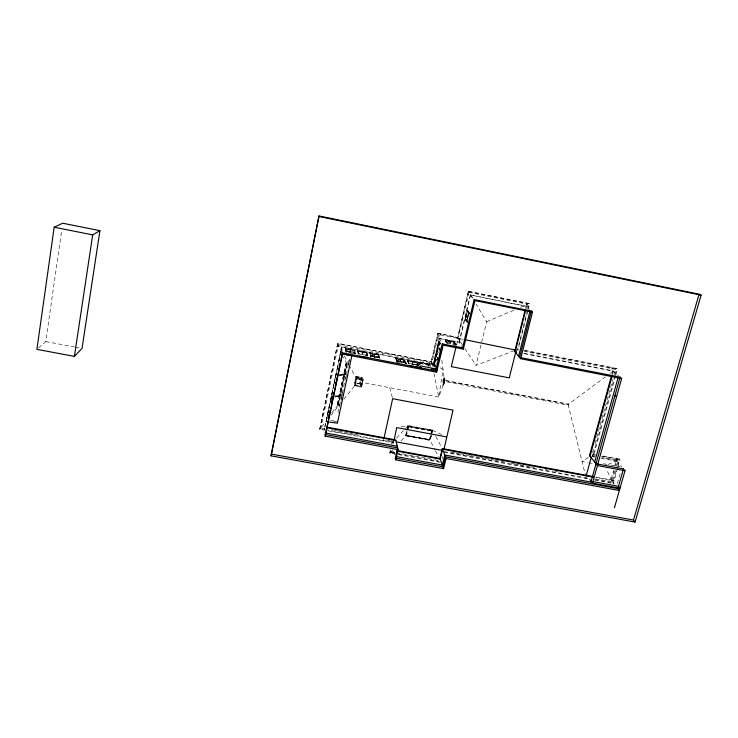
<?xml version="1.0" encoding="UTF-8"?>
<svg xmlns="http://www.w3.org/2000/svg" width="738" height="738" viewBox="0 0 738 738"><rect width="100%" height="100%" fill="white"/><g stroke="black" fill="none" stroke-linecap="round" stroke-linejoin="round"><path stroke-width="0.55" stroke-dasharray="3.69 2.77" d="M443.861 380.411C443.501 383.253 444.903 379.138 443.649 380.946M443.658 380.633L444.073 380.891L445.023 378.815L443.649 380.587M340.633 353.751L340.578 351.841L341.565 352.035M338.022 412.662L338.77 404.009L347.22 364.461L349.572 359.065M340.578 351.841L326.251 421.619M343.843 399.24L354.6 385.817L361.565 387.201L362.192 382.441L438.741 397.026L443.104 385.31L443.538 380.494L444.866 377.773L444.082 377.616L441.702 359.305M443.852 384.323L445.106 378.972L444.59 378.779L443.335 384.129L443.852 384.323L444.064 380.882M38.514 347.921L45.765 341.556L61.586 231.188M339.379 407.238L339.701 405.033M442.865 385.264L444.082 377.616M324.646 428.28L324.25 430.116L319.711 429.276L337.672 343.345L431.379 361.971L337.672 343.345M319.711 429.276L337.718 343.807M320.698 428.843L338.428 344.775L342.201 351.897M324.25 430.116L324.434 428.547L320.901 427.892L326.639 420.725M324.812 426.739L333.871 383.981M334.083 383.271L336.731 370.476M336.952 369.747L341.731 346.842L433.068 364.526L434.184 366.971M324.84 427.357L330.329 401.435M330.569 400.3L333.908 384.516M334.148 383.391L336.768 370.993M337.008 369.867L337.727 366.482M338.917 360.845L341.786 347.312M326.242 421.666L330.744 400.171M330.975 399.046L331.685 395.697M331.906 394.922L334.056 384.516M335.476 377.81L336.786 372.146M339.037 361.251L340.938 352.284M346.039 352.183L345.578 348.364L354.904 350.163L355.458 354.268M345.873 351.556L345.578 348.364M348.456 364.175L339.711 405.134L337.331 404.692L346.021 363.483L346.906 363.871L338.179 404.738L346.878 363.649M337.331 404.692L346.021 363.483M334.526 397.072L340.919 395.752L341.094 394.922L335.366 395.863M339.093 375.605L345.467 374.48L345.615 373.769L339.904 374.544M341.03 400.457L341.731 397.164M341.971 396.066L342.672 392.773M345.771 378.29L346.482 374.969M354.904 350.163L354.858 350.716L345.522 348.908M358.041 354.157L357.57 350.679L366.878 352.478L367.524 355.734M354.609 383.05L356.085 376.269L362.349 377.469L360.873 384.24L354.609 383.05L358.29 379.092L362.349 377.469M356.288 376.915L354.969 383.013L355.236 384.858L361.066 385.965L360.762 384.12L362.09 378.022L356.288 376.915L356.565 378.714L362.404 379.83L362.09 378.022M354.609 385.882L356.592 377.026L361.611 378.234L360.402 383.76L355.439 382.81L360.402 383.76M361.316 386.832L362.718 379.526L361.316 386.832L354.996 385.633L356.592 377.026M354.996 385.633L356.62 378.483M367.469 355.984L366.878 352.478M360.365 383.492L361.565 377.967M361.02 386.195L362.459 379.6M361.565 387.201L363.188 379.747L362.192 382.441M378.732 355.338L378.76 354.784L369.47 352.985L369.434 353.539L378.732 355.338L379.664 358.945M434.442 363.059L436.02 355.984A135.275 26.033 -79.3 0 1 437.652 348.991L439.35 342.091M378.76 354.784L379.719 358.696M443.796 380.854L443.639 381.408M406.49 363.17L397.099 361.352L406.454 363.087L406.287 363.825L404.931 359.849L395.697 358.059L405.005 360.043L406.232 364.074M396.85 362.266L395.752 358.253M383.972 438.335L383.354 441.075L383.216 440.429M416.749 362.312L407.422 360.458L416.749 362.312L418.289 366.74M408.548 363.917L407.524 360.531M397.312 454.387L389.913 453.031L390.236 450.309M391.647 444.138L392.118 442.08L392.265 442.726M389.913 453.031L390.614 449.931M393.123 442.883L393.105 441.656L393.123 442.883L327.598 430.743M390.992 452.588L392.699 450.097M392.967 443.953L393.474 441.721L393.253 442.293M392.92 452.09L392.874 453.575L393.585 450.494L394.489 454.396M416.666 362.118L418.345 366.491M419.636 364.683L418.88 362.09L429.248 364.102L429.894 366.279M419.23 362.745L428.455 364.406L429.341 366.583M419.341 362.819L428.455 364.959L429.691 367.755M401.057 440.9L405.623 435.872L407.902 425.475L432.496 430.079L433.649 432.339M406.795 430.789L405.623 435.872L430.171 440.448L434.94 449.654M407.035 429.774L407.902 425.475M408.501 426.352L406.555 435.282L429.59 439.571L431.555 430.669L408.501 426.352L407.856 430.005M430.669 435.402L429.645 439.737L406.601 435.448L407.607 431.093M435.789 368.76L433.547 363.945L429.212 363.105L429.248 364.102M437.745 333.207L457.717 337.534L437.745 333.207L430.983 362.192L431.979 362.386M431.213 362.69L437.985 333.659M432.533 366.186L431.868 362.884L438.741 333.41M433.667 363.465L433.058 363.852L434.774 367.552M433.068 364.526L439.221 338.189L459.008 342.072L461.822 346.648M440.005 334.812L440.272 333.705L433.298 365.033L337.118 345.947L338.133 346.15M438.741 353.032L439.433 350.107L438.418 348.142L437.293 352.976L438.289 354.978M440.023 347.58L439.562 349.526L438.556 347.57L439.691 342.727L440.706 344.646M437.099 360.578L438.234 355.716M439.645 349.683L440.106 347.736M446.591 342.847L445.097 340.006L454.313 341.814L456.416 345.522M446.536 343.096L445.097 340.006M443.104 385.31L444.866 377.773M443.796 384.221L445.023 378.815M430.927 434.313L431.555 430.669M431.379 435.383L430.171 440.448L432.496 430.079M431.619 434.368L432.579 430.309L407.976 425.706L398.963 427.21M455.853 344.923L454.414 341.989L445.069 340.126M468.344 291.215L457.542 338.272L468.344 291.215L529.183 303.475L529.607 303.862L528.205 309.416M457.256 337.82L458.067 338.77L460.097 339.166L459.811 338.714M456.471 344.978L458.326 338.816M458.067 338.77L457.874 337.939M459.008 342.072L470.254 294.914L526.139 306.159L529.533 309.36M470.567 295.292L459.294 342.533L439.47 338.641M467.744 322.746L465.051 319.406L467.246 310.237L469.719 313.392L468.962 313.235L467.025 321.584M465.171 319.572L467.366 310.255M465.54 319.646L467.735 310.467L467.246 310.237M466.757 320.67L468.722 312.46M466.831 320.541L467.726 316.777M467.809 316.436L468.713 312.663M442.163 458.833L442.662 456.757M514.202 350.642L476.038 365.365L486.665 321.74L476.056 304.13M525.576 308.383L526.139 306.159M526.683 304.01L526.932 303.023L526.554 306.556L467.588 294.379L468.473 294.554M526.701 308.668L528.067 303.244M527.504 310.126L517.495 349.794L517.891 350.273L527.919 310.532M527.781 309.019L529.183 303.475M611.534 368.548L611.83 367.469L612.411 367.976L611.608 370.891L611.027 370.384M611.959 374.055L612.872 370.744L523.694 353.216M612.531 374.572L613.444 371.251L524.1 353.696M585.834 477.025L586.129 478.519M593.518 449.221L591.987 454.765L592.752 455.466M595.049 443.676L612.826 379.332M614.044 374.895L615.879 368.271M592.513 455.429L592.19 456.601L594.431 457.016M615.723 375.587L593.675 455.281L593.149 454.626L614.837 376.168M615.141 375.07L616.968 368.483L524.432 350.273M616.027 374.489L617.549 368.991L616.968 368.483M614.274 484.119L610.889 479.848L613.61 470.207M614.819 465.918L616.331 460.567L601.756 457.828M616.59 459.636L616.885 458.602L617.457 459.267L615.686 465.521M611.442 480.549L614.173 470.89M615.261 470.586L612.07 481.886L606.341 468.833M616.461 466.333L618.564 458.916M617.669 468.27L613.343 483.565L612.78 482.855L616.202 470.77M617.706 465.466L619.505 459.091L601.147 455.641M617.974 467.2L620.086 459.756L619.505 459.091M617.337 483.528L620.741 471.545M349.757 360.162L348.29 364.664L347.22 364.461L343.225 356.952M444.304 380.457L444.064 381.518M331.888 412.588L338.77 404.009L339.831 404.203M330.938 415.356L339.545 404.618M396.592 438.068L407.976 425.706M443.455 380.485C441.933 382.385 444.165 376.14 443.686 380.088L568.62 404.064L568.306 405.263L443.464 381.269L443.049 382.247L443.104 380.863L443.344 380.328L568.103 404.452L605.455 376.832M610.058 373.428L615.584 369.351L524.165 351.371M588.334 457.375L582.051 461.527L587.522 462.541M340.532 352.838L341.583 352.192L340.596 351.998M608.075 464.46L618.269 459.949L602.014 456.896M486.665 321.74L514.1 310.071M520.428 307.386L527.818 304.24L468.104 292.22M334.711 396.241L341.094 394.922M335.19 396.693L340.919 395.752M339.24 374.886L345.615 373.769M339.748 375.264L345.467 374.48M398.428 454.599L441.675 462.56M596.369 477.154L610.889 479.848M612.558 480.161L614.053 481.038L595.778 477.643M331.113 429.784L333.336 430.199M334.452 430.402L337.792 431.02M338.908 431.232L343.354 432.053M344.471 432.265L347.81 432.883M348.926 433.086L353.373 433.916M354.489 434.119L357.829 434.737M386.804 440.116L390.181 440.743M391.306 440.946L393.557 441.37M451.416 452.099L454.802 452.726M455.936 452.938L459.322 453.566M460.457 453.769L464.977 454.608M466.102 454.82L469.488 455.447M470.623 455.66L475.143 456.499M476.268 456.702L479.654 457.329M480.789 457.542L484.174 458.169M485.309 458.381L489.82 459.221M490.955 459.423L494.34 460.06M495.475 460.263L499.986 461.102M501.12 461.315L504.506 461.942M511.286 463.196L514.672 463.824M515.807 464.036L519.192 464.663M520.318 464.875L524.838 465.715M525.973 465.918L529.358 466.554M530.484 466.757L535.004 467.597M545.17 469.479L547.43 469.903M555.336 471.37L557.596 471.785M595.677 478.851L613.001 482.062M443.916 451.555L590.142 478.667M594.671 479.506L612.78 482.855M319.702 428.658L324.231 429.498M325.347 429.7L392.967 442.237M444.165 452.219L588.306 478.925M594.837 480.134L613.343 483.565M391.177 451.767L395.144 452.505M396.251 452.708L439.663 460.715M389.765 452.366L397.256 453.75M398.391 453.953L439.165 461.471M591.922 455.005L595.289 455.632M592.78 456.149L595.022 456.564M601.175 458.28L616.903 461.232M408.566 426.582L431.638 430.9M408.612 426.739L431.702 431.057M603.398 463.713L609.957 464.931M611.046 465.143L619.791 466.776M588.61 462.754L592.983 463.565M330.596 420.365L337.257 421.61M405.559 435.632L430.088 440.208M339.498 394.544L341.888 394.996M45.765 341.556L74.344 346.943M75.442 347.155L79.842 347.985M337.303 404.323L338.152 404.489M595.52 454.59L593.278 454.165L593.804 454.82M592.319 454.47L593.149 454.626M601.682 456.305L620.086 459.756M343.862 374.101L346.26 374.553M356.639 377.284L361.611 378.234M356.214 378.354L363.179 379.683L356.223 378.419L350.282 367.164M362.81 379.996L356.408 378.317M354.923 385.153L361.26 386.242M346.067 363.806L348.465 364.268M443.769 384.166L443.381 384.23M337.414 344.572L432.21 362.884L432.099 363.382L433.612 363.677M435.651 366.491L433.981 363.41A152.978 29.88 -79.3 0 1 439.147 341.316L440.89 344.148M345.55 348.484L354.941 350.347M357.543 350.799L366.915 352.672M378.806 354.969L369.452 353.105L370.245 357.118L370.458 356.131L379.885 357.948M418.769 362.579L429.138 364.581M366.832 353.041L357.524 351.233L357.57 350.679M395.669 358.622L404.922 360.402M407.441 360.891L416.666 362.681M419.83 363.419L428.003 364.996M350.624 351.565L354.452 352.303L354.194 350.753M370.522 355.412L374.341 356.15M374.673 356.214L378.493 356.952L378.087 355.375M396.943 360.522L400.734 361.251M404.867 362.054L401.075 361.316L400.522 359.72M346.279 350.762L354.627 352.377M370.365 355.421L378.668 357.026L378.243 355.365L369.987 353.77L370.744 357.091M396.786 360.531L405.051 362.127M358.253 351.546L358.65 353.742L362.469 354.48L362.035 352.275M413.169 364.277L416.952 365.015L416.038 362.727M347.247 351.639L355.679 353.345L347.257 351.722M358.668 353.834L362.487 354.572M362.847 354.637L366.657 355.375M409.073 363.576L412.856 364.304M413.206 364.369L416.988 365.107M370.476 356.205L378.862 357.829M353.76 353.77L350.864 353.207L350.384 350.015M399.415 362.635L397.339 362.229L396.232 358.853L404.442 360.439L405.66 363.834M445.106 340.55L454.331 342.358M446.573 342.331L454.811 343.954L453.888 342.377L445.697 340.771L447.459 343.917M452.708 344.904L455.567 345.467M523.712 350.522L617.549 368.991M463.206 339.379L438.483 334.517L440.097 346.906M469.774 313.456L468.962 313.235M465.051 319.406L466.942 321.925M468.648 291.584L529.607 303.862M333.991 421.306L337.294 422.053M432.579 430.309L441.564 434.544M431.868 362.884L435.586 365.07M440.226 367.801L443.021 369.443L438.741 397.026L434.082 373.898M612.872 370.744L618.582 375.799M616.331 460.567L621.977 467.182M517.707 348.945L518.104 349.425M470.254 294.914L473.326 298.622M356.085 376.269L360.873 384.24M467.735 310.467L469.414 312.7M469.765 313.853L467.689 311.085L465.743 319.24L467.791 322.109M467.68 311.288L469.7 313.982M466.72 315.172L467.744 316.565M466.702 315.375L467.671 316.703M465.807 319.111L467.8 321.906M462.385 344.877L458.04 338.364L468.981 292.396L473.113 299.241M464.866 348.604L476.038 365.365M456.591 344.775L447.283 343.022M453.741 342.386L454.626 343.88M449.986 341.648L450.844 343.133M449.793 341.574L450.697 343.142M449.645 341.583L450.503 343.069M445.89 340.845L446.721 342.331M439.221 338.189L441.656 342.7M438.935 340.919L440.632 344.092M344.36 355.965L349.747 366.14M435.78 436.389L441.665 447.542M435.475 450.678L438.658 456.822M433.778 362.976L435.392 366.445M433.381 363.17L435.817 368.087M433.169 363.364L435.319 367.985M429.212 363.105L431.287 367.727M427.856 365.006L428.566 366.638M419.258 362.626L420.07 364.784M418.88 362.09L419.747 364.194M418.833 365.245L417.284 361.426L419.488 367.653M418.114 367.515L416.195 362.718L408.003 361.131L409.064 363.991M412.293 361.998L414.101 366.694M411.942 361.934L412.819 364.212L409.036 363.483L408.197 361.205M407.45 360.338L408.972 364.683M404.295 360.448L405.476 363.76M429.645 439.737L406.601 435.448M400.347 359.646L400.918 361.325M400.19 359.655L401.315 362.958M396.417 358.926L397.496 362.22M395.697 358.059L396.915 362.017M389.692 387.681L392.653 398.695M568.103 404.452L585.566 475.918M374.295 354.646L375.089 357.893M374.12 354.572L374.922 357.902M373.954 354.581L374.747 357.819M370.172 353.843L370.9 357.081M367.33 357.709L366.343 353.068L358.068 351.463L358.567 354.231M366.168 353.078L366.638 355.282L362.828 354.544L362.395 352.34M354.904 354.028L354.36 350.744L346.067 349.139L346.5 352.404M350.209 349.941L350.698 353.216M350.052 349.95L350.282 351.5L346.445 350.753L346.242 349.212M341.731 346.842L342.414 352.764M343.133 390.734L343.188 391.223M434.23 363.465A152.978 29.926 -79.3 0 1 439.405 341.362M435.521 358.17L434.691 363.585L435.521 358.179M436.776 352.792L435.946 358.207L436.776 352.792M438.031 347.404L437.21 352.819L438.04 347.404M439.304 341.998L438.473 347.413L439.304 341.998M435.89 358.945L434.765 363.751L435.743 365.827L436.878 360.983L435.89 358.945M437.154 353.548L436.029 358.373L437.016 360.412L438.151 355.559L437.154 353.548"/><path stroke-width="1.11" d="M271.058 455.853L319 215.939L699.107 294.185L701.1 295.163L635.067 522.061L271.058 455.853L319 215.939M54.188 227.212L36.9 349.342L74.4 356.389L82.038 348.401L99.925 230.671L62.721 223.227L54.188 227.212L92.684 234.896L99.925 230.671M74.4 356.389L92.684 234.896M593.02 476.527L442.339 448.556L446.066 458.492L443.612 468.63L395.743 459.839L398.096 449.636L325.135 436.158L342.414 352.764L435.974 370.827L436.601 372.192L342.57 354.046L342.414 352.764M325.135 436.158L342.57 354.046M351.915 355.421L337.377 423.197L327.368 421.776M367.939 357.699L359.443 356.316M409.35 365.688L418.75 367.506M395.743 459.839L395.337 458.058L397.671 447.901L325.08 434.479M419.488 367.653L419.608 367.155L421.075 367.441L420.964 367.93M420.06 367.238L420.365 365.9L436.398 369M431.536 369.978L431.804 368.862L436.352 369.231M435.974 370.827L436.462 368.732M442.293 343.88L442.966 345.116L463.335 349.102L462.56 347.847L442.293 343.88L441.748 346.205L442.671 347.497L437.099 370.089L436.426 368.649L441.748 346.205L442.671 347.497M436.813 368.114L437.966 363.234M438.104 362.653L439.248 357.755M439.387 357.174L440.54 352.266M440.678 351.675L441.831 346.759M436.601 372.192L437.099 370.089M442.413 347.45L442.966 345.116M455.955 347.146L451.305 366.648L509.248 377.874L515.853 351.675L514.727 351.454L525.013 310.615M462.56 347.847L474.128 299.591L531.36 311.085L532.495 312.146L520.677 358.723L621.636 378.502L592.531 483.132L620.012 488.215L618.499 486.333L592.245 481.471M463.335 349.102L474.968 300.606L474.128 299.591M443.612 468.63L439.959 458.427L442.339 448.556M525.714 309.905L515.124 351.934L516.249 352.155L515.853 351.675M518.611 356.196L530.004 311.159M519.626 357.432L531.36 311.085M611.35 376.26L589.496 455.531L597.411 465.567L624.994 470.724L614.413 507.836M590.013 456.195L612.226 375.67M591.369 457.016L586.313 475.29L586.83 475.982M594.653 462.071L617.974 378.013M591.147 481.268L620.077 377.127L520.751 357.653M596.009 463.787L623.453 468.916L617.854 488.611L445.401 456.73L442.966 466.813L395.337 458.058M635.067 522.061L633.499 520.022L699.107 294.185M341.759 353.917L349.655 355.089M271.27 454.082L633.499 520.022M396.066 456.564L442.339 465.078L444.765 455.032L592.688 482.403M327.045 427.154L395.706 439.903L398.096 449.636M327.072 427.772L395.863 440.54M593.546 477.228L442.579 449.211L440.199 459.101L396.915 451.112M396.407 441.896L441.905 450.337L442.154 450.992M325.024 432.874L397.265 446.241M446.066 458.492L619.357 490.502L616.885 487.403M397.865 450.66L439.959 458.427M446.564 436.896L396.712 427.588L394.12 440.217M465.466 339.821L516.72 350.301M474.968 300.606L532.495 312.146M319.028 216.529L701.1 295.163M620.077 377.127L621.636 378.502M615.022 395.328L616.553 396.795M623.453 468.916L624.994 470.724M514.727 351.454L520.677 358.723M589.754 454.59L590.271 455.254M589.828 479.479L592.531 483.132M436.684 368.696L437.357 370.135M443.935 449.46L453.003 410.134L392.653 398.695L383.972 438.335M339.498 363.991L339.646 365.541M339.129 364.59L339.36 366.924M338.345 368.29L338.567 370.651M338.345 369.424L338.493 371.002M336.482 378.197L336.62 379.821M336.408 378.539L336.546 380.171M335.633 382.229L335.762 383.88M333.419 392.644L333.539 394.35M332.515 395.789L332.681 398.382M331.74 399.433L331.906 402.062M329.563 410.845L329.655 412.662M328.788 414.479L328.88 416.306"/></g></svg>
